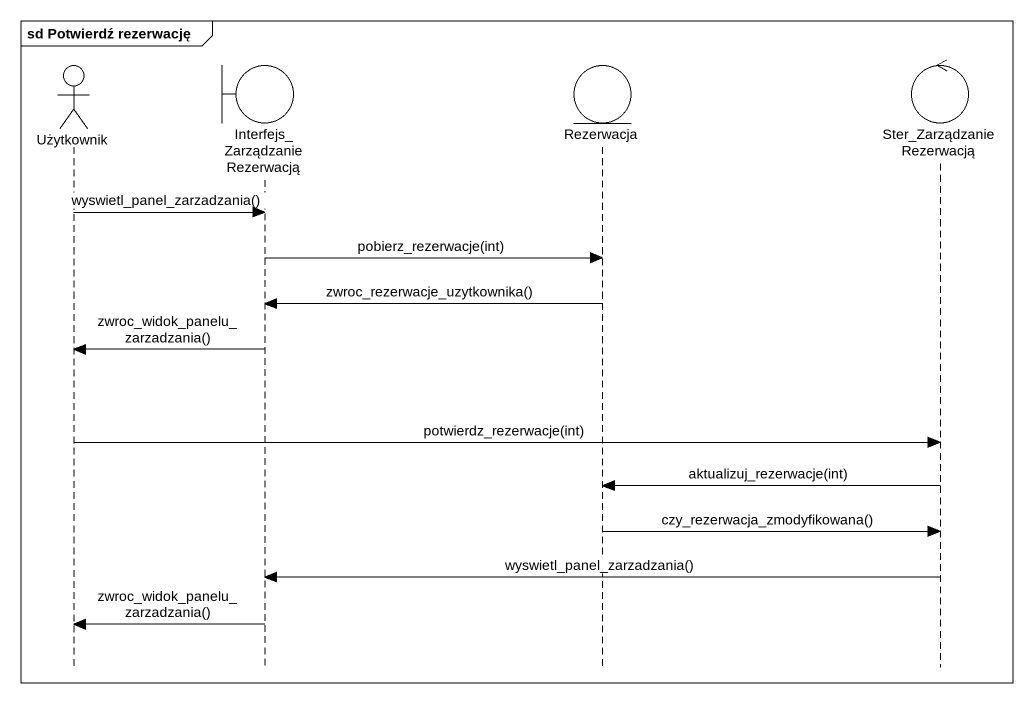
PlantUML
@startuml
mainframe sd Potwierdź rezerwację
hide footbox
actor Użytkownik
boundary "Interfejs_ZarządzanieRezerwacją" as Interfejs
entity Rezerwacja
control Ster_ZarządzanieRezerwacją

Użytkownik -> Interfejs : wyswietl_panel_zarzadzania()
Interfejs -> Rezerwacja : pobierz_rezerwacje(int)
Rezerwacja -> Interfejs : zwroc_rezerwacje_uzytkownika()
Interfejs -> Użytkownik : zwroc_widok_panelu_zarzadzania()
Użytkownik -> Ster_ZarządzanieRezerwacją : potwierdz_rezerwacje(int)
Ster_ZarządzanieRezerwacją -> Rezerwacja : aktualizuj_rezerwacje(int)
Rezerwacja -> Ster_ZarządzanieRezerwacją : czy_rezerwacja_zmodyfikowana()
Ster_ZarządzanieRezerwacją -> Interfejs : wyswietl_panel_zarzadzania()
Interfejs -> Użytkownik : zwroc_widok_panelu_zarzadzania()
@enduml
